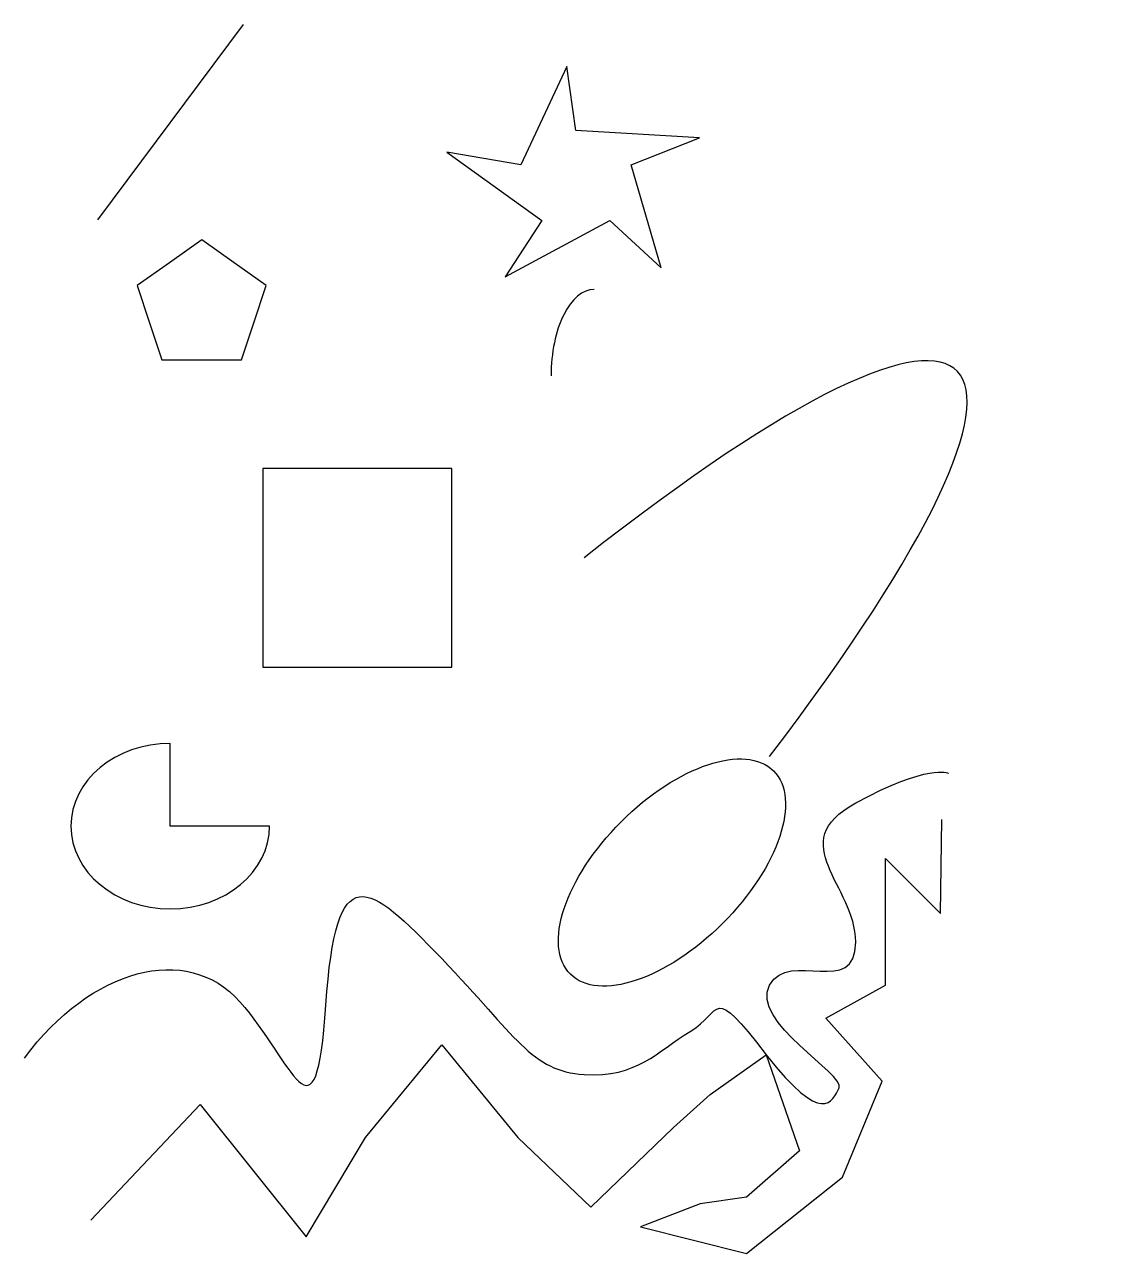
# Model space of a CAD drawing. Header units: millimetres. Extents: x -91 to 121, y -132 to 110.
import ezdxf

# ---------------------------------------------------------------- set-up
doc = ezdxf.new("R2010")
doc.units = ezdxf.units.MM
doc.header["$MEASUREMENT"] = 0
doc.layers.add('Ebene 1', color=7, linetype='Continuous')

msp = doc.modelspace()

# ---------------------------------------------------------------- linework, layer by layer
at = {"layer": 'Ebene 1'}
msp.add_lwpolyline([(-43.6773, -16.2975), (-6.5191, -16.2975), (-6.5191, 22.8165), (-43.6773, 22.8165), (-43.6773, -16.2975)], close=True, dxfattribs=at)
msp.add_ellipse((21.5127, 41.0697), major_axis=(0, 16.9494), ratio=0.5, start_param=0, end_param=1.571, dxfattribs=at)
msp.add_ellipse((36.8323, -56.7153), major_axis=(20, 20), ratio=0.5, dxfattribs=at)
for points in [[(-47.5887, 110.1711), (-47.5887, 110.1711), (-76.2723, 71.709), (-76.2723, 71.709)], [(56.0634, -33.8988), (120.6015, 50.8482), (102.3483, 70.4051), (19.5571, 5.2151)]]:
    msp.add_open_spline(points, degree=3, dxfattribs=at)
for points, knots in [([(17.9272, 89.3103), (17.9272, 89.3103), (42.2572, 87.8876), (42.2572, 87.8876), (42.2572, 87.8876), (42.2572, 87.8876), (28.7771, 82.5535), (28.7771, 82.5535), (28.7771, 82.5535), (28.7771, 82.5535), (34.7169, 62.2802), (34.7169, 62.2802), (34.7169, 62.2802), (34.7169, 62.2802), (24.6328, 71.6208), (24.6328, 71.6208), (24.6328, 71.6208), (24.6328, 71.6208), (3.9738, 60.5139), (3.9738, 60.5139), (3.9738, 60.5139), (3.9738, 60.5139), (11.2216, 71.6208), (11.2216, 71.6208), (11.2216, 71.6208), (11.2216, 71.6208), (-7.4862, 85.0297), (-7.4862, 85.0297), (-7.4862, 85.0297), (-7.4862, 85.0297), (7.0773, 82.5535), (7.0773, 82.5535), (7.0773, 82.5535), (7.0773, 82.5535), (16.1743, 101.9475), (16.1743, 101.9475), (16.1743, 101.9475), (16.1743, 101.9475), (17.9272, 89.3103), (17.9272, 89.3103)], [0, 0, 0, 0, 0.1, 0.1, 0.1, 0.1, 0.2, 0.2, 0.2, 0.2, 0.3, 0.3, 0.3, 0.3, 0.4, 0.4, 0.4, 0.4, 0.5, 0.5, 0.5, 0.5, 0.6, 0.6, 0.6, 0.6, 0.7, 0.7, 0.7, 0.7, 0.8, 0.8, 0.8, 0.8, 0.9, 0.9, 0.9, 0.9, 1, 1, 1, 1]), ([(-55.7374, 67.7976), (-55.7374, 67.7976), (-49.3825, 63.2931), (-49.3825, 63.2931), (-49.3825, 63.2931), (-49.3825, 63.2931), (-43.0275, 58.7886), (-43.0275, 58.7886), (-43.0275, 58.7886), (-43.0275, 58.7886), (-45.4549, 51.5001), (-45.4549, 51.5001), (-45.4549, 51.5001), (-45.4549, 51.5001), (-47.8823, 44.2116), (-47.8823, 44.2116), (-47.8823, 44.2116), (-47.8823, 44.2116), (-55.7374, 44.2116), (-55.7374, 44.2116), (-55.7374, 44.2116), (-55.7374, 44.2116), (-63.5925, 44.2116), (-63.5925, 44.2116), (-63.5925, 44.2116), (-63.5925, 44.2116), (-66.0199, 51.5001), (-66.0199, 51.5001), (-66.0199, 51.5001), (-66.0199, 51.5001), (-68.4473, 58.7886), (-68.4473, 58.7886), (-68.4473, 58.7886), (-68.4473, 58.7886), (-62.0923, 63.2931), (-62.0923, 63.2931), (-62.0923, 63.2931), (-62.0923, 63.2931), (-55.7374, 67.7976), (-55.7374, 67.7976)], [0, 0, 0, 0, 0.1, 0.1, 0.1, 0.1, 0.2, 0.2, 0.2, 0.2, 0.3, 0.3, 0.3, 0.3, 0.4, 0.4, 0.4, 0.4, 0.5, 0.5, 0.5, 0.5, 0.6, 0.6, 0.6, 0.6, 0.7, 0.7, 0.7, 0.7, 0.8, 0.8, 0.8, 0.8, 0.9, 0.9, 0.9, 0.9, 1, 1, 1, 1]), ([(-61.9305, -47.5887), (-61.9305, -47.5887), (-42.3735, -47.5887), (-42.3735, -47.5887), (-42.3735, -47.5887), (-42.3735, -56.5651), (-51.1589, -63.8862), (-61.9305, -63.8862), (-61.9305, -63.8862), (-72.7021, -63.8862), (-81.4875, -56.5651), (-81.4875, -47.5887), (-81.4875, -47.5887), (-81.4875, -38.6123), (-72.7021, -31.2912), (-61.9305, -31.2912), (-61.9305, -31.2912), (-61.9305, -31.2912), (-61.9305, -47.5887), (-61.9305, -47.5887)], [0, 0, 0, 0, 0.2, 0.2, 0.2, 0.2, 0.4, 0.4, 0.4, 0.4, 0.6, 0.6, 0.6, 0.6, 0.8, 0.8, 0.8, 0.8, 1, 1, 1, 1]), ([(-90.6141, -93.2217), (-77.5761, -75.6204), (-58.671, -70.4052), (-48.2406, -82.1394), (-48.2406, -82.1394), (-37.8102, -93.8736), (-33.2469, -112.1268), (-31.2912, -82.7913), (-31.2912, -82.7913), (-29.3355, -53.4558), (-23.1424, -58.3451), (-8.4747, -73.6647), (-8.4747, -73.6647), (6.193, -88.9843), (9.1266, -95.8293), (19.557, -96.4812), (19.557, -96.4812), (29.9874, -97.1331), (33.8988, -91.9179), (40.4178, -88.0065), (40.4178, -88.0065), (46.9368, -84.0951), (44.3292, -78.228), (55.4115, -92.5698), (55.4115, -92.5698), (66.4938, -106.9116), (68.4495, -101.6964), (69.7533, -99.0888), (69.7533, -99.0888), (71.0571, -96.4812), (52.152, -86.0508), (56.0634, -78.8799), (56.0634, -78.8799), (59.9748, -71.709), (73.0128, -81.4875), (73.0128, -70.4052), (73.0128, -70.4052), (73.0128, -59.3229), (58.671, -50.8482), (73.0128, -43.0254), (73.0128, -43.0254), (87.3546, -35.2026), (91.266, -37.1583), (91.266, -37.1583)], [0, 0, 0, 0, 0.09090909, 0.09090909, 0.09090909, 0.09090909, 0.18181818, 0.18181818, 0.18181818, 0.18181818, 0.27272727, 0.27272727, 0.27272727, 0.27272727, 0.36363636, 0.36363636, 0.36363636, 0.36363636, 0.45454545, 0.45454545, 0.45454545, 0.45454545, 0.54545455, 0.54545455, 0.54545455, 0.54545455, 0.63636364, 0.63636364, 0.63636364, 0.63636364, 0.72727273, 0.72727273, 0.72727273, 0.72727273, 0.81818182, 0.81818182, 0.81818182, 0.81818182, 0.90909091, 0.90909091, 0.90909091, 0.90909091, 1, 1, 1, 1]), ([(-77.5761, -125.1648), (-77.5761, -125.1648), (-56.0634, -102.3483), (-56.0634, -102.3483), (-56.0634, -102.3483), (-56.0634, -102.3483), (-35.2026, -128.4243), (-35.2026, -128.4243), (-35.2026, -128.4243), (-35.2026, -128.4243), (-23.4684, -108.8673), (-23.4684, -108.8673), (-23.4684, -108.8673), (-23.4684, -108.8673), (-8.4747, -90.6141), (-8.4747, -90.6141), (-8.4747, -90.6141), (-8.4747, -90.6141), (6.519, -108.8673), (6.519, -108.8673), (6.519, -108.8673), (6.519, -108.8673), (20.8608, -122.5572), (20.8608, -122.5572), (20.8608, -122.5572), (20.8608, -122.5572), (37.1583, -106.9116), (37.1583, -106.9116), (37.1583, -106.9116), (37.1583, -106.9116), (44.3292, -100.3926), (44.3292, -100.3926), (44.3292, -100.3926), (44.3292, -100.3926), (55.4115, -92.5698), (55.4115, -92.5698), (55.4115, -92.5698), (55.4115, -92.5698), (61.9305, -111.4749), (61.9305, -111.4749), (61.9305, -111.4749), (61.9305, -111.4749), (51.5001, -120.6015), (51.5001, -120.6015), (51.5001, -120.6015), (51.5001, -120.6015), (42.3735, -121.9053), (42.3735, -121.9053), (42.3735, -121.9053), (42.3735, -121.9053), (30.6393, -126.4686), (30.6393, -126.4686), (30.6393, -126.4686), (30.6393, -126.4686), (51.5001, -131.6838), (51.5001, -131.6838), (51.5001, -131.6838), (51.5001, -131.6838), (70.4052, -116.6901), (70.4052, -116.6901), (70.4052, -116.6901), (70.4052, -116.6901), (78.228, -97.785), (78.228, -97.785), (78.228, -97.785), (78.228, -97.785), (67.1457, -85.3989), (67.1457, -85.3989), (67.1457, -85.3989), (67.1457, -85.3989), (78.8799, -78.8799), (78.8799, -78.8799), (78.8799, -78.8799), (78.8799, -78.8799), (78.8799, -53.9709), (78.8799, -53.9709), (78.8799, -53.9709), (78.8799, -53.9709), (89.7077, -64.7987), (89.7077, -64.7987), (89.7077, -64.7987), (89.7077, -64.7987), (89.9622, -46.2849), (89.9622, -46.2849)], [0, 0, 0, 0, 0.04761905, 0.04761905, 0.04761905, 0.04761905, 0.0952381, 0.0952381, 0.0952381, 0.0952381, 0.14285714, 0.14285714, 0.14285714, 0.14285714, 0.19047619, 0.19047619, 0.19047619, 0.19047619, 0.23809524, 0.23809524, 0.23809524, 0.23809524, 0.28571429, 0.28571429, 0.28571429, 0.28571429, 0.33333333, 0.33333333, 0.33333333, 0.33333333, 0.38095238, 0.38095238, 0.38095238, 0.38095238, 0.42857143, 0.42857143, 0.42857143, 0.42857143, 0.47619048, 0.47619048, 0.47619048, 0.47619048, 0.52380952, 0.52380952, 0.52380952, 0.52380952, 0.57142857, 0.57142857, 0.57142857, 0.57142857, 0.61904762, 0.61904762, 0.61904762, 0.61904762, 0.66666667, 0.66666667, 0.66666667, 0.66666667, 0.71428571, 0.71428571, 0.71428571, 0.71428571, 0.76190476, 0.76190476, 0.76190476, 0.76190476, 0.80952381, 0.80952381, 0.80952381, 0.80952381, 0.85714286, 0.85714286, 0.85714286, 0.85714286, 0.9047619, 0.9047619, 0.9047619, 0.9047619, 0.95238095, 0.95238095, 0.95238095, 0.95238095, 1, 1, 1, 1])]:
    msp.add_open_spline(points, degree=3, knots=knots, dxfattribs=at)

doc.saveas('drawing.dxf')
